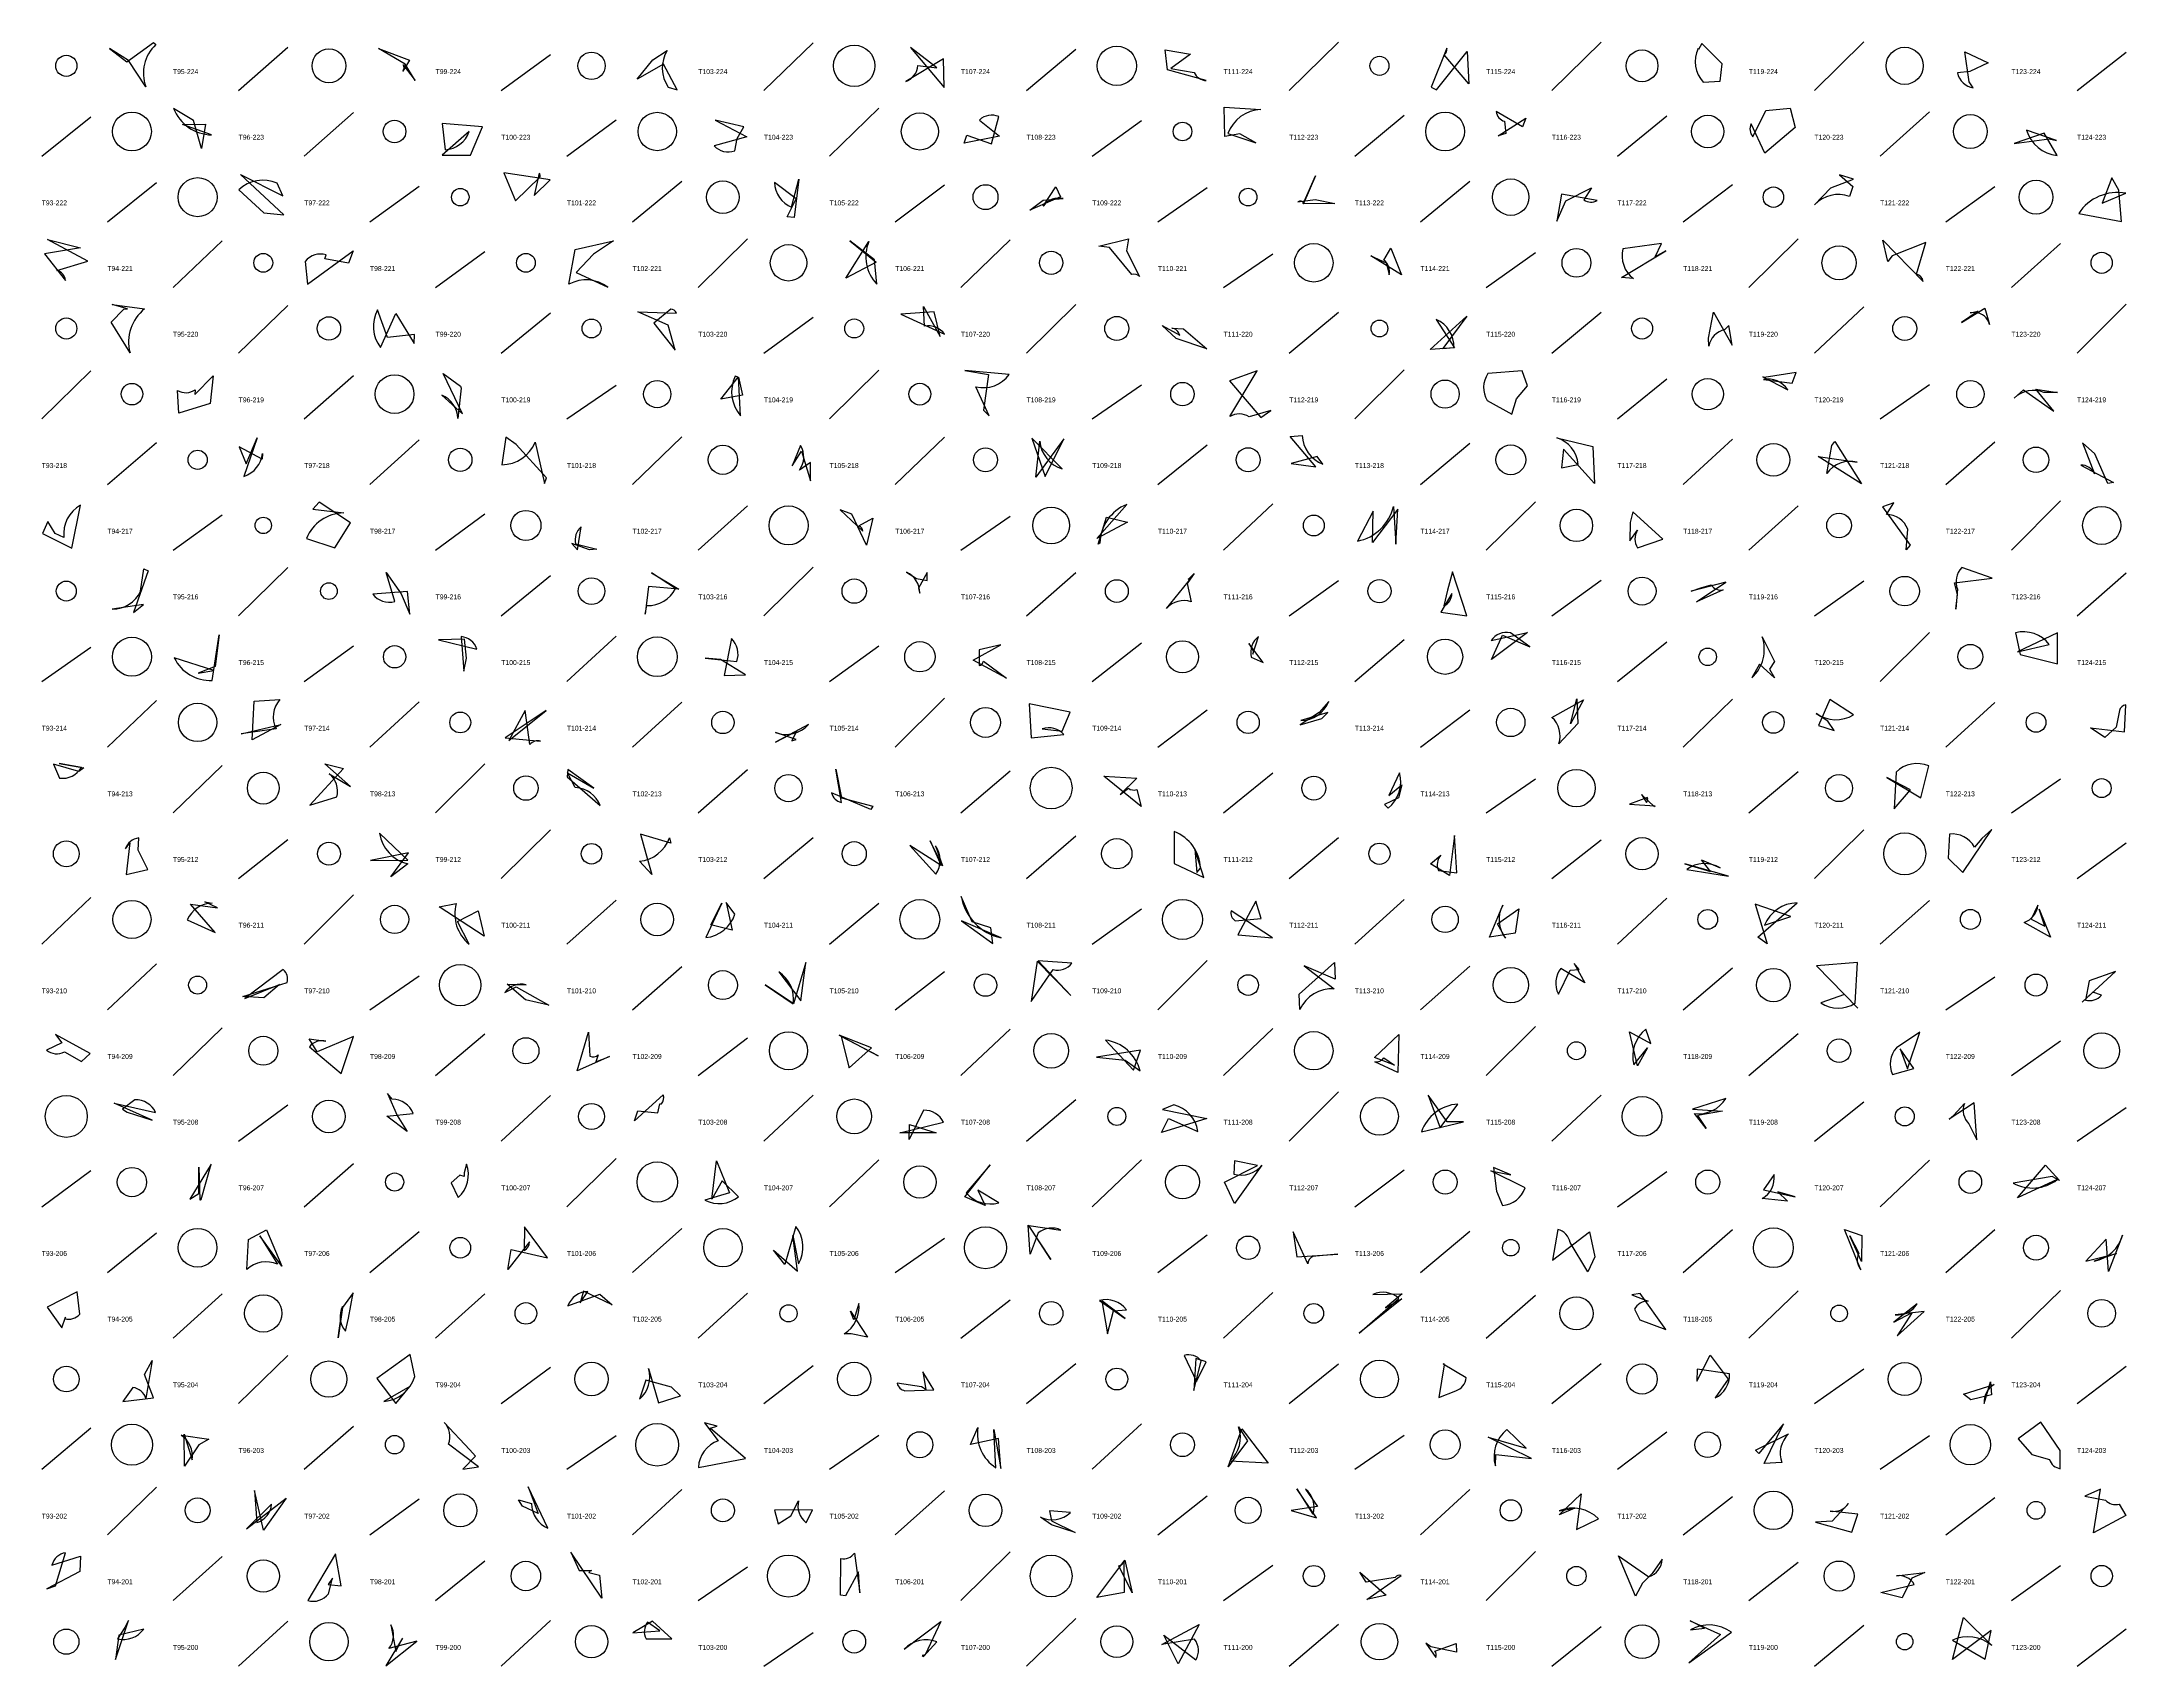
# Model space of a CAD drawing. Header units: millimetres. Extents: x -1 to 9990, y 0 to 15990.
# Drawn here: x 3720 to 4990, y 8000 to 8990 of the extents above; entities that cross this region are included whole.
import ezdxf

# ---------------------------------------------------------------- set-up
doc = ezdxf.new("R2010")
doc.units = ezdxf.units.MM
doc.layers.add('TEXT', color=3, linetype='Continuous')
doc.layers.add('WALL', color=1, linetype='Continuous')

msp = doc.modelspace()

# ---------------------------------------------------------------- linework, layer by layer
for points in [[(3771.9, 8977.4), (3788.1, 8989.3), (3789.5, 8987.9, 0.3), (3783.4, 8962.3), (3772.8, 8978.3), (3761.3, 8985.6)], [(3925.1, 8985.6), (3944.1, 8978.4), (3940, 8971.7, 0.3), (3940.3, 8975.7), (3947.6, 8966), (3941.4, 8976.1)], [(4082.8, 8966.8), (4092.4, 8978.6), (4101.1, 8984.4, 0.3), (4101.7, 8962), (4107.1, 8960.3), (4098.9, 8976)], [(4269.8, 8961.8), (4269.5, 8979.3), (4246.4, 8965.4, 0.3), (4253.8, 8975.3), (4265.3, 8973.7), (4249.3, 8986.2)], [(4419.9, 8982.1), (4407.9, 8973.3), (4422.2, 8971, 0.3), (4429.5, 8966), (4405.9, 8972.6), (4404.5, 8984.8)], [(4588.4, 8983.8), (4589.5, 8964), (4574.5, 8981.6, 0.3), (4576, 8985.8), (4566.5, 8962.1), (4569.7, 8960.4)], [(4731.5, 8988.7), (4729.4, 8984.9), (4729.1, 8985.5, 0.3), (4732.2, 8965), (4742.5, 8965.6), (4743.8, 8976.2)], [(4905.9, 8976.9), (4894.7, 8971.6), (4887.1, 8970.7, 0.3), (4896.8, 8961.5), (4894.2, 8965.3), (4891.6, 8983.6)], [(3817.4, 8924.7), (3812.5, 8941.7), (3800.3, 8949.1, 0.3), (3823.5, 8932.9), (3805.7, 8939.2), (3819.8, 8939.5)], [(4130.3, 8942), (4149.6, 8931.7), (4129.6, 8926.3, 0.3), (4142.2, 8923.2), (4143.7, 8930.7), (4147.7, 8937.9)], [(4283.7, 8932.7), (4298.6, 8927.5), (4303.1, 8944.1, 0.3), (4291.3, 8942), (4303.6, 8932.1), (4281.9, 8927.9)], [(4440.8, 8931.9), (4440.3, 8949.9), (4462.7, 8948.4, 0.3), (4442.6, 8933.7), (4459.6, 8928.1), (4450, 8933.6)], [(4624.1, 8943.2), (4622.1, 8937.9), (4606.2, 8947.1, 0.3), (4611.2, 8941.2), (4612, 8933.8), (4607.3, 8932.3)], [(4788.3, 8937.5), (4769.8, 8921.7), (4761.5, 8939.7, 0.3), (4762.4, 8931.8), (4770.3, 8947.8), (4785.2, 8949.3)], [(3988.6, 8937.9), (3963.9, 8939.9), (3965.8, 8923.9, 0.3), (3980.5, 8934.9), (3963.9, 8920.6), (3981.3, 8920.5)], [(4943.1, 8930.5), (4947.5, 8929.6), (4929.2, 8935.8, 0.3), (4947.9, 8920.4), (4940, 8934), (4921.7, 8927.7)], [(3841.1, 8908.7), (3867, 8895.8), (3863.4, 8903.5, 0.3), (3840.1, 8899.5), (3855.3, 8885.5), (3867.5, 8884.3)], [(4001.5, 8909.9), (4008.7, 8892.7), (4023.4, 8907.1, 0.3), (4023.1, 8909.7), (4020.1, 8896.1), (4029.8, 8905.5)], [(4174.2, 8883.1), (4179.7, 8894), (4166.5, 8904, 0.3), (4176.9, 8888.8), (4181.3, 8906), (4178.5, 8882.7)], [(4488.6, 8890.9), (4496, 8907.9), (4489, 8891.6, 0.3), (4485.3, 8892.2), (4495.8, 8893.5), (4507.8, 8891.1)], [(4815.3, 8908.5), (4823.3, 8901.4), (4821.4, 8895.4, 0.3), (4800.1, 8890.4), (4810, 8900.6), (4823.7, 8905.9)], [(4981.2, 8906.7), (4975.3, 8891.3), (4989.7, 8897.4, 0.3), (4961, 8885.1), (4987, 8880.1), (4985.5, 8899.3)], [(4322, 8887), (4330.2, 8893.1), (4342.4, 8894.1, 0.3), (4330.1, 8889.6), (4337.8, 8901.2), (4340.7, 8895.1)], [(4648.6, 8892.7), (4664.2, 8900.6), (4659.6, 8893.4, 0.3), (4667.7, 8893), (4645.9, 8896.8), (4643.1, 8880.4)], [(3743.6, 8864.1), (3721.7, 8860.5), (3734.5, 8844.3, 0.3), (3729.3, 8850.4), (3748.2, 8856), (3723.5, 8869.1)], [(4056.2, 8860.2), (4045.6, 8849.1), (4065, 8840.1, 0.3), (4041.2, 8841.9), (4045.1, 8863.2), (4068.3, 8868.3)], [(4228.3, 8855.3), (4210, 8845.7), (4223.9, 8867.9, 0.3), (4228.8, 8842), (4227.3, 8856.9), (4212.3, 8868.3)], [(4382.2, 8869.7), (4380.8, 8862.2), (4388.8, 8846.6, 0.3), (4384.2, 8847.9), (4370.5, 8864.4), (4364.1, 8865.2)], [(4703, 8858.6), (4706.8, 8866.7), (4683.3, 8863.5, 0.3), (4689.7, 8845.4), (4682.4, 8846.1), (4709.5, 8862.3)], [(4844.8, 8855.7), (4841.6, 8868.8), (4866.3, 8843.7, 0.3), (4862.2, 8848.1), (4867.8, 8867.3), (4847.3, 8859.2)], [(3906.9, 8854.8), (3892.4, 8857.4), (3893.3, 8859.9, 0.3), (3880.6, 8855.9), (3881.9, 8842), (3909.7, 8862.3)], [(4529.8, 8859.2), (4539.1, 8855), (4541, 8847.6, 0.3), (4537.6, 8856.6), (4542, 8863.9), (4548.4, 8847.6)], [(3772.3, 8826.9), (3763, 8829.7), (3782.7, 8826.9, 0.3), (3773.8, 8800.2), (3762.3, 8818.8), (3770, 8826.8)], [(4101.7, 8817), (4083.1, 8825.2), (4106.8, 8824.3, 0.3), (4103.2, 8826.8), (4093, 8818.2), (4106, 8801.8)], [(4263.8, 8825.1), (4243.4, 8823.7), (4270, 8811.5, 0.3), (4257.9, 8816.4), (4257.3, 8828.4), (4267.4, 8810.1)], [(4889.5, 8818.6), (4903.8, 8827.3), (4906.7, 8817.5, 0.3), (4898.2, 8824.8), (4894.8, 8824.5), (4899.7, 8825.5)], [(3947.2, 8811.3), (3930.7, 8809.5), (3924.6, 8826.3, 0.3), (3926.4, 8803.4), (3935.7, 8824.1), (3947, 8805.8)], [(4411.2, 8808.8), (4402.7, 8816.9), (4413.3, 8810.9, 0.3), (4408.5, 8815.2), (4415.7, 8814.8), (4429.9, 8802.6)], [(4588.2, 8822.4), (4573.6, 8802.9), (4580.4, 8803.4, 0.3), (4569.6, 8820.5), (4580.7, 8803.3), (4565.8, 8802.2)], [(4749.8, 8804.8), (4747.8, 8816.8), (4745.4, 8814.4, 0.3), (4735.6, 8804.2), (4735.5, 8809.1), (4738.5, 8824.9)], [(4293.8, 8765.2), (4297.2, 8761.7), (4289.2, 8779.4, 0.3), (4309.4, 8786.9), (4282.5, 8789.3), (4296.8, 8786.9)], [(4462.8, 8760.7), (4468.9, 8765.1), (4455.6, 8761.1, 0.3), (4443.8, 8761.3), (4460.4, 8789.1), (4443.6, 8783.2)], [(4625.2, 8780.1), (4621.9, 8789.1), (4601.1, 8787.5, 0.3), (4600.7, 8771.2), (4615.7, 8762.7), (4618.4, 8772.2)], [(3822.6, 8769.2), (3803.6, 8763.4), (3802.8, 8777.2, 0.3), (3813.4, 8777.7), (3813.2, 8774.8), (3824.5, 8786.2)], [(3975.2, 8779.8), (3975.5, 8778.7), (3973.5, 8760.2, 0.3), (3963.7, 8774.4), (3976.4, 8762.9), (3964.5, 8787.6)], [(4133.8, 8771.9), (4144.4, 8785.4), (4142.5, 8785.9, 0.3), (4145.8, 8761.8), (4144.6, 8785.4), (4146.9, 8774.4)], [(4769.3, 8785.2), (4768.5, 8785.6), (4783.7, 8777.7, 0.3), (4769, 8783.9), (4786.5, 8781.7), (4788.8, 8788.1)], [(4934.8, 8778.1), (4948.1, 8776), (4939.8, 8776, 0.3), (4921.7, 8772.5), (4927.4, 8777.7), (4945.9, 8764.7)], [(3844.5, 8732.5), (3851.3, 8748.3), (3843.2, 8724.9, 0.3), (3854.5, 8738.9), (3854.4, 8735.4), (3840.4, 8742.9)], [(4009, 8744.4), (4002.8, 8748.8), (4000.4, 8732, 0.3), (4020.6, 8745.7), (4026.3, 8720.6), (4027.6, 8724.1)], [(4188.3, 8722.1), (4188.4, 8733.4), (4181.7, 8728.7, 0.3), (4182.3, 8743.7), (4177.3, 8731.3), (4182.8, 8740.3)], [(4342.7, 8747.8), (4325.6, 8724.5), (4328, 8746.4, 0.3), (4341.7, 8729.4), (4323.3, 8748.1), (4331.3, 8724.8)], [(4496.2, 8730.7), (4480.7, 8749.1), (4487.9, 8749.9, 0.3), (4500.6, 8732.4), (4497, 8737), (4481.2, 8732.7)], [(4647.1, 8741.5), (4645.9, 8730.1), (4656.1, 8732.1, 0.3), (4643, 8748.4), (4665, 8743.1), (4666.1, 8720.6)], [(4828.7, 8720.3), (4802.2, 8737), (4826.1, 8733.6, 0.3), (4807.5, 8726.7), (4810.6, 8743.7), (4812.4, 8746.1)], [(4970.9, 8738.6), (4963.3, 8745.4), (4970.7, 8726.4, 0.3), (4962.3, 8731.8), (4982.1, 8721.1), (4978.7, 8720.5)], [(3720.4, 8690.1), (3738.4, 8681.1), (3743.6, 8707.4, 0.3), (3733.5, 8687.6), (3728.3, 8690), (3723.7, 8697.4)], [(3889, 8709.1), (3885.1, 8705), (3904, 8702.6, 0.3), (3881.3, 8687.1), (3898.6, 8681.4), (3908.2, 8696.5)], [(4213.6, 8701.9), (4206.5, 8704.6), (4220.3, 8691.6, 0.3), (4217.8, 8694.7), (4226.3, 8699.5), (4222.5, 8683)], [(4381.5, 8697), (4362.9, 8687.1), (4381, 8707.8, 0.3), (4364.7, 8684.2), (4363.6, 8683.6), (4368.7, 8700.1)], [(4530.7, 8684.6), (4531.2, 8703.8), (4521.6, 8685.5, 0.3), (4543.5, 8706.6), (4544.9, 8683.7), (4546.2, 8704.9)], [(4687.7, 8696.8), (4687.6, 8685.7), (4692.3, 8692.1, 0.3), (4692.3, 8681.3), (4707.7, 8686.7), (4689.3, 8703.2)], [(4858.3, 8682.9), (4855.9, 8680.2), (4856.9, 8692.7, 0.3), (4843.9, 8701.7), (4848.3, 8708.7), (4841.4, 8706.3)], [(4042.9, 8684.1), (4046.4, 8680.1), (4048.7, 8694.1, 0.3), (4045.3, 8683.9), (4058.3, 8680.5), (4053.8, 8680.2)], [(3775.9, 8642), (3782.1, 8646.9), (3763, 8644.1, 0.3), (3780.2, 8655), (3782.2, 8668.6), (3784.9, 8667.3)], [(3944.2, 8640.9), (3942.8, 8654.7), (3921.7, 8653.2, 0.3), (3935.1, 8648.6), (3929.9, 8666.3), (3939, 8653.3)], [(4089.6, 8657.8), (4087.6, 8640.9), (4088.7, 8646.2, 0.3), (4106.1, 8656.6), (4091.6, 8666.2), (4108.2, 8656.2)], [(4259.4, 8666.4), (4254.1, 8656.8), (4254.9, 8653.8, 0.3), (4246.9, 8666.5), (4252.9, 8662.7), (4259.5, 8661.5)], [(4422.2, 8665.8), (4417.9, 8659.7), (4420.3, 8648.5, 0.3), (4405.3, 8644.5), (4421.1, 8664), (4418.5, 8662)], [(4579.4, 8666.7), (4576.5, 8655.5), (4574.3, 8646, 0.3), (4579.1, 8653.5), (4572.3, 8642.2), (4588.3, 8640)], [(4885.3, 8660.1), (4908.3, 8662.9), (4889.7, 8669.3, 0.3), (4887.2, 8656.2), (4886.2, 8644.1), (4887.2, 8653)], [(4724.9, 8654.9), (4731.4, 8657.2), (4737.1, 8658.8, 0.3), (4744.4, 8655.7), (4728.2, 8648.5), (4746, 8660.4)], [(3815.3, 8605.1), (3824.9, 8606.7), (3800.8, 8614.3, 0.3), (3823.9, 8600.6), (3828.1, 8628.4), (3825.6, 8609)], [(3977.5, 8625.7), (3961.7, 8625.3), (3985.1, 8619.7, 0.3), (3975.5, 8627.3), (3977.1, 8606.3), (3978.9, 8614.2)], [(4133.6, 8613.3), (4124.2, 8614.1), (4143.4, 8612.1, 0.3), (4140.2, 8626.2), (4135.7, 8603.5), (4148.7, 8604)], [(4458, 8618.6), (4457.8, 8616.6), (4461.4, 8627.4, 0.3), (4456.9, 8614.7), (4464.1, 8611.5), (4455.5, 8623)], [(4610, 8628.2), (4626.6, 8621.1), (4614.8, 8629.6, 0.3), (4603, 8624.9), (4625.2, 8629.7), (4603.2, 8613.3)], [(4775.6, 8602.2), (4766.6, 8610.5), (4761.8, 8602.2, 0.3), (4768.2, 8627.1), (4775.7, 8612.1), (4772.6, 8607.4)], [(4948, 8629.6), (4923.7, 8618.1), (4943.1, 8622.5, 0.3), (4922.4, 8629.6), (4925.4, 8616.3), (4948.1, 8610.7)], [(4304.4, 8622.2), (4291.1, 8619.2), (4291.1, 8609.6, 0.3), (4293.8, 8612.4), (4307.7, 8602), (4287.5, 8613)], [(3848.2, 8564.4), (3849.5, 8588), (3865, 8589, 0.3), (3862.8, 8571.1), (3841.5, 8568), (3865.7, 8573.7)], [(4321.5, 8586.4), (4322.8, 8565.7), (4342.8, 8567.6, 0.3), (4329.5, 8571.1), (4341.8, 8569.6), (4346.5, 8581.2)], [(4499.8, 8577.3), (4503.5, 8581), (4487.2, 8576.1, 0.3), (4504.1, 8587.7), (4498.3, 8581.1), (4486.7, 8573.5)], [(4655.3, 8589.4), (4655.8, 8574.3), (4644.3, 8562, 0.3), (4640, 8578.1), (4659.4, 8588.8), (4651.3, 8574.2)], [(4812, 8570.1), (4808.1, 8575.8), (4801.1, 8580.5, 0.3), (4823.9, 8579.7), (4809.4, 8588.9), (4802.4, 8573.2)], [(4968.2, 8571.7), (4989, 8569.2), (4989.7, 8585.7, 0.3), (4985.8, 8582.3), (4983.8, 8572.2), (4977, 8565.8)], [(4027.4, 8582.3), (4002.4, 8565.7), (4023.9, 8563.6, 0.3), (4017.4, 8561.6), (4014.6, 8582.2), (4004.5, 8564)], [(4177, 8563.8), (4179.7, 8564.6), (4167, 8568.8, 0.3), (4187.2, 8573.7), (4167, 8562.9), (4179.9, 8569.6)], [(3742.6, 8545.2), (3727.1, 8549.6), (3730.9, 8541.1, 0.3), (3744.2, 8547.5), (3730.6, 8550), (3745.6, 8547.4)], [(3903.9, 8547), (3883.4, 8524.5), (3899.8, 8529.6, 0.3), (3895.2, 8543.7), (3908.1, 8535.9), (3892.5, 8549.8)], [(4844.1, 8541.5), (4864.9, 8529), (4869.6, 8548.5, 0.3), (4849.7, 8544.7), (4848.5, 8522.3), (4858.6, 8533.9)], [(4040.5, 8546.4), (4040.1, 8541.9), (4060.2, 8524.3, 0.3), (4045.1, 8535.3), (4040.4, 8544.3), (4056.4, 8534.9)], [(4226.4, 8523.9), (4225.2, 8522), (4201.2, 8532.1, 0.3), (4207.2, 8526.3), (4203.8, 8546.5), (4207.3, 8529)], [(4387.1, 8541.1), (4377, 8531.1), (4382.1, 8535, 0.3), (4387.1, 8534.2), (4389.8, 8523.7), (4367.1, 8542.2)], [(4546.6, 8529.1), (4538, 8525), (4540.3, 8522.8, 0.3), (4547.2, 8544.2), (4540.7, 8530.5), (4548.6, 8536.9)], [(4702.6, 8523.6), (4694.6, 8531.2), (4697.6, 8526.2, 0.3), (4698.2, 8529.3), (4687.3, 8525.3), (4702.8, 8524.2)], [(4908, 8509.8), (4902, 8504.3), (4897.5, 8499.1, 0.3), (4882.2, 8507), (4881.5, 8492.3), (4890.4, 8483.6)], [(3784.7, 8485.4), (3778.8, 8497.1), (3779.1, 8504.6, 0.3), (3771, 8498), (3773.7, 8501.6), (3771.4, 8482.3)], [(3920.3, 8490.9), (3943.1, 8491.1), (3925.8, 8507.5, 0.3), (3943, 8488.8), (3932.8, 8481), (3943.4, 8495.5)], [(4088, 8495.2), (4091.7, 8482.3), (4084.2, 8490.4, 0.3), (4102.4, 8504.8), (4103.2, 8501.4), (4084.9, 8506.9)], [(4267.9, 8487.9), (4248.9, 8500.1), (4264.8, 8482.5, 0.3), (4264.6, 8499.9), (4268.7, 8487.7), (4261.2, 8502.8)], [(4422.6, 8497.8), (4423.7, 8483.6), (4425.9, 8486.3, 0.3), (4410, 8508.5), (4409.9, 8489.1), (4428.1, 8480.5)], [(4577.7, 8481.7), (4566.1, 8488.8), (4572.4, 8494.1, 0.3), (4570.9, 8484.9), (4582.1, 8483.4), (4580.8, 8506.1)], [(4736.6, 8484.1), (4731.1, 8491.3), (4742.6, 8486.5, 0.3), (4722.2, 8485.4), (4747.7, 8481.3), (4721, 8488.8)], [(3827.2, 8462), (3819.4, 8465.8), (3823.9, 8464.9, 0.3), (3808.7, 8454.7), (3825.7, 8447.1), (3810.6, 8464.2)], [(3989.6, 8444.7), (3962.1, 8462.7), (3972.6, 8464.6, 0.3), (3980.4, 8440), (3973.3, 8453.8), (3986, 8460.2)], [(4127.6, 8451.6), (4134.3, 8465), (4124.6, 8443.9, 0.3), (4142.3, 8458.3), (4137.1, 8465.4), (4140.6, 8448.4)], [(4298.3, 8449.9), (4286.9, 8453.6), (4280.2, 8468.9, 0.3), (4304.5, 8443.7), (4280.3, 8454.1), (4299.4, 8440.4)], [(4448.7, 8445.7), (4469.8, 8443.8), (4444.6, 8460.3, 0.3), (4447.1, 8454.1), (4462.9, 8455.6), (4459.7, 8466.1)], [(4617.6, 8446.6), (4602.1, 8444.2), (4610.1, 8463.6, 0.3), (4611.7, 8443.5), (4606.9, 8452.4), (4619.9, 8461.4)], [(4771.3, 8440.2), (4765.6, 8444.2), (4789.4, 8465.1, 0.3), (4769.6, 8451.4), (4785.7, 8456.8), (4763.8, 8464.2)], [(4937, 8461.3), (4943.9, 8444.1), (4927.7, 8453.2, 0.3), (4936.2, 8463.7), (4932, 8455.2), (4940.3, 8450.9)], [(3855.3, 8407.2), (3842.5, 8408), (3869.5, 8416.5, 0.3), (3867.2, 8424.4), (3843.7, 8406.9), (3864.8, 8415.4)], [(4178, 8403.6), (4160.8, 8415.2), (4177.8, 8403.5, 0.3), (4169.1, 8423), (4182.5, 8405.4), (4185.5, 8428.8)], [(4326.5, 8429.6), (4322.8, 8404.9), (4336.2, 8424.4, 0.3), (4347.6, 8428.4), (4327.1, 8429.8), (4346.9, 8408.7)], [(4508.1, 8418.5), (4489.1, 8426.7), (4507.5, 8412.8, 0.3), (4486.5, 8400.1), (4486.1, 8409.5), (4507.6, 8428.7)], [(4653.6, 8428.2), (4660.1, 8416.3), (4645.6, 8425.2, 0.3), (4644, 8409.5), (4651.2, 8424), (4656.7, 8424.5)], [(4826.5, 8400.9), (4818.3, 8409.2), (4803.9, 8404.2, 0.3), (4824.9, 8404), (4826.3, 8428.8), (4801.3, 8426.8)], [(4983.5, 8423.3), (4967.3, 8417.5), (4965.1, 8405.9, 0.3), (4974.8, 8408.9), (4969.7, 8410.6), (4963.1, 8404.5)], [(4014.8, 8406.1), (4003.6, 8415.5), (4015.1, 8415.2, 0.3), (4002.1, 8410.5), (4009.1, 8414), (4028.9, 8402.8)], [(3728.4, 8384.9), (3732.2, 8379.9), (3722.9, 8375.3, 0.3), (3733.9, 8374.4), (3744.2, 8368.4), (3749.5, 8373.3)], [(3887.8, 8374.4), (3883, 8382.2), (3893.2, 8380.8, 0.3), (3883.1, 8377.4), (3902.4, 8361.1), (3909.9, 8383.6)], [(4046.3, 8362.8), (4053.2, 8386.3), (4053.9, 8371.6, 0.3), (4059.1, 8372.6), (4057.5, 8368.2), (4066, 8371.4)], [(4229.6, 8371.8), (4207, 8383.6), (4211.7, 8365.2, 0.3), (4212, 8364.5), (4225.5, 8376.7), (4205.9, 8384.4)], [(4546.9, 8384.9), (4546.2, 8361.8), (4532.1, 8368.2, 0.3), (4537.7, 8370.6), (4544.1, 8366.3), (4532, 8370.8)], [(4687.3, 8386.5), (4700.4, 8379.5), (4697.3, 8388.1, 0.3), (4690, 8366.4), (4698.2, 8376.7), (4692.2, 8365.9)], [(4856.6, 8363.9), (4864.2, 8386.3), (4849.9, 8376.8, 0.3), (4847.6, 8360.6), (4860.6, 8364.2), (4852.3, 8376.1)], [(4362.6, 8371.1), (4380, 8369.3), (4389.2, 8362.8, 0.3), (4368.1, 8381.5), (4385.2, 8363.1), (4389.4, 8375.4)], [(3787.3, 8332.8), (3764.1, 8343.1), (3789.4, 8337.4, 0.3), (3776.8, 8345.1), (3769.2, 8339.5), (3772.1, 8337.5)], [(3942.6, 8325.7), (3930.2, 8335.1), (3946.4, 8336.8, 0.3), (3933.6, 8345.5), (3930.6, 8349), (3936.6, 8335.6)], [(4095.4, 8337.2), (4096.6, 8342.7), (4097.6, 8342.7, 0.3), (4098.6, 8348.1), (4081.1, 8332.2), (4083.2, 8338.4)], [(4564.6, 8348), (4571.9, 8328), (4582.7, 8342.5, 0.3), (4560.6, 8325.6), (4586.3, 8331.7), (4576.2, 8331.6)], [(4728.7, 8335.6), (4734.1, 8327.6), (4727, 8336.8, 0.3), (4746, 8345.9), (4725.8, 8339.4), (4744, 8338.2)], [(4265, 8325), (4242.7, 8324.9), (4269.4, 8331.4, 0.3), (4257.3, 8338.7), (4248.5, 8321), (4248.7, 8330)], [(4402.2, 8325.2), (4406.4, 8333.8), (4424.4, 8325.9, 0.3), (4409.7, 8342), (4402.9, 8339.3), (4429.9, 8333.7)], [(4882, 8333.4), (4885, 8335.7), (4891.4, 8342.8, 0.3), (4894.1, 8330.5), (4899, 8320.7), (4897.3, 8343.2)], [(3974.8, 8299.1), (3969.5, 8294.5), (3973.8, 8285.6, 0.3), (3978.9, 8306), (3977.3, 8300.7), (3977.4, 8298.4)], [(4131.2, 8308), (4139.1, 8288.4), (4124, 8284, 0.3), (4144.6, 8286.1), (4134.6, 8295.7), (4128.2, 8284.5)], [(4460.7, 8305), (4446.6, 8308), (4446.2, 8299.8, 0.3), (4463.3, 8305.3), (4446.7, 8281.9), (4440.6, 8295)], [(3815.8, 8288), (3815.7, 8304.1), (3816.4, 8284.1, 0.3), (3817.2, 8284.4), (3823.2, 8305.8), (3810.3, 8284.6)], [(4282.3, 8286), (4297.9, 8305.5), (4283.3, 8288.5, 0.3), (4303.1, 8282.4), (4290.4, 8290.1), (4294.8, 8280.7)], [(4604.5, 8303.9), (4606.3, 8289.4), (4609.9, 8280.7, 0.3), (4623.7, 8291.4), (4602.8, 8301.9), (4615.1, 8299.4)], [(4777.6, 8289), (4783.6, 8283.3), (4768.2, 8284.9, 0.3), (4775.4, 8299.6), (4769, 8290.3), (4788.3, 8285.9)], [(4949.2, 8295.9), (4944.9, 8298.3), (4921.1, 8294.4, 0.3), (4947.9, 8296.5), (4923.8, 8285.4), (4940.8, 8305.2)], [(4028.1, 8248.9), (4014.1, 8267.7), (4013.9, 8253.4, 0.3), (4017.2, 8258.5), (4004, 8241.8), (4006, 8253.9)], [(4180.4, 8240.7), (4177.6, 8262.4), (4181.1, 8245.2, 0.3), (4179.5, 8267.9), (4172.7, 8244.7), (4165.8, 8253.6)], [(4334.8, 8247.8), (4321.4, 8268.6), (4340.9, 8265.7, 0.3), (4327.1, 8264), (4322.2, 8251), (4320.9, 8268.8)], [(3866.4, 8243.7), (3852.8, 8262.3), (3863.6, 8245, 0.3), (3845, 8241.7), (3845.9, 8260.1), (3856.9, 8265.8)], [(4509.7, 8251.1), (4496.3, 8249.8), (4494.8, 8249.9, 0.3), (4491.3, 8245.1), (4482.5, 8264.6), (4484.6, 8249.5)], [(4666.2, 8249.5), (4661.9, 8240.3), (4651.1, 8258.1, 0.3), (4643.7, 8266.2), (4640.4, 8247.4), (4663, 8264.6)], [(4828.6, 8246.6), (4821.5, 8262.3), (4827, 8251.6, 0.3), (4828.2, 8241.6), (4818.3, 8266.1), (4828.9, 8262.5)], [(4965.3, 8246.8), (4984, 8251.4), (4970.4, 8246.9, 0.3), (4987.7, 8262.7), (4979.1, 8240.6), (4977.7, 8260.2)], [(3732.3, 8206.2), (3734.5, 8212.7), (3734.1, 8211.8, 0.3), (3743.2, 8214.5), (3741.6, 8228.1), (3723.3, 8218.7)], [(3903.3, 8218.6), (3900.6, 8200.2), (3903.3, 8219.2, 0.3), (3905, 8204.2), (3906.9, 8212), (3909.7, 8227.5)], [(4050.1, 8228.6), (4048.1, 8221.5), (4052.8, 8228.4, 0.3), (4040.5, 8219.6), (4060, 8226.7), (4067.6, 8220.3)], [(4223.2, 8200.5), (4213.1, 8202.6), (4208.8, 8202.6, 0.3), (4217.8, 8221.1), (4214.8, 8211), (4212.7, 8216.4)], [(4369.3, 8202.5), (4373, 8216.6), (4380.9, 8217.2, 0.3), (4364.4, 8222.9), (4380, 8211.8), (4365.9, 8222.6)], [(4548.6, 8223.9), (4522.7, 8203), (4546.8, 8224.1, 0.3), (4531, 8226.5), (4548.9, 8227), (4538.7, 8218.3)], [(4693.8, 8227.1), (4688.8, 8226.4), (4698.8, 8222.4, 0.3), (4690.3, 8217.5), (4693.7, 8211), (4709.4, 8205.1)], [(4850.4, 8201.4), (4866.8, 8216.2), (4849.2, 8214.1, 0.3), (4862.5, 8220.9), (4848.3, 8209.7), (4859.6, 8215.5)], [(3782.7, 8177.7), (3787.4, 8186.2), (3783.5, 8163.2, 0.3), (3775.6, 8169.8), (3769.5, 8161.4), (3788.1, 8163.5)], [(3935.8, 8160.1), (3944.2, 8170.4), (3928.4, 8161.3, 0.3), (3947.4, 8176.5), (3944.5, 8189.9), (3924.2, 8175.4)], [(4103.7, 8170), (4088, 8174.4), (4084.1, 8162.7, 0.3), (4089.7, 8181.5), (4095.7, 8160.6), (4109.2, 8164.7)], [(4258.7, 8168.6), (4256.1, 8170.2), (4241.2, 8172.4, 0.3), (4245.9, 8167.9), (4263.6, 8168.4), (4256.9, 8179.3)], [(4423.2, 8187.5), (4422, 8168.1), (4426.4, 8186.1, 0.3), (4416.1, 8189.4), (4423.5, 8173.6), (4429.4, 8185.4)], [(4574.4, 8183.6), (4571.2, 8163.7), (4581.5, 8167.8, 0.3), (4587.8, 8175.8), (4573.8, 8184), (4574.2, 8184.4)], [(4736.4, 8189.6), (4747.5, 8174.9), (4739.5, 8163.5, 0.3), (4748.3, 8178.1), (4728.6, 8181.1), (4728.3, 8173.8)], [(4895.2, 8162.4), (4890.9, 8165.7), (4909.5, 8171.6, 0.3), (4903.5, 8160), (4907.2, 8173.3), (4907.8, 8165.4)], [(3807.1, 8121.9), (3806.7, 8141.5), (3811.7, 8125.8, 0.3), (3804.9, 8140.8), (3821.9, 8138.4), (3815.7, 8134.9)], [(3976.5, 8120), (3986.2, 8121.6), (3967.8, 8135.4, 0.3), (3965.2, 8148.6), (3980.9, 8131.9), (3984.2, 8128)], [(4131.5, 8146.2), (4123.8, 8148.4), (4132.1, 8137.4, 0.3), (4120.1, 8121.2), (4148.8, 8126.6), (4127.2, 8145)], [(4303, 8138.8), (4285.9, 8135.2), (4290.4, 8145.5, 0.3), (4301.3, 8121), (4300, 8144.2), (4304.4, 8120.5)], [(4451.1, 8144.7), (4467.3, 8123.7), (4443.9, 8125, 0.3), (4449.2, 8145.8), (4454.6, 8137.3), (4442.8, 8121.5)], [(4601.2, 8139.6), (4624.4, 8132.8), (4612.6, 8144.2, 0.3), (4605.6, 8122.1), (4606, 8129), (4627.6, 8126.5)], [(4766.1, 8129.6), (4764, 8131.6), (4784.3, 8141.6, 0.3), (4780.1, 8124.1), (4769.3, 8123.5), (4781.1, 8147.8)], [(4924.2, 8138.6), (4932.4, 8129), (4943.2, 8126, 0.3), (4949.8, 8120.4), (4949.8, 8131.5), (4937.9, 8148.8)], [(3855.2, 8082.9), (3849.7, 8107), (3851.1, 8087.6, 0.3), (3860.1, 8098.7), (3844.7, 8083.8), (3869, 8102.4)], [(4013, 8097.5), (4010.5, 8101.5), (4018.4, 8099.1, 0.3), (4028.4, 8084.1), (4016.3, 8109.4), (4022.4, 8093)], [(4496.6, 8090.4), (4484.6, 8108.1), (4494.5, 8092.7, 0.3), (4490, 8108), (4497.3, 8097.4), (4481.3, 8095)], [(4657.9, 8105.1), (4655, 8083.3), (4668.5, 8089.9, 0.3), (4644.5, 8094.8), (4654, 8096.3), (4644.5, 8092.3)], [(4974.2, 8107.9), (4964.8, 8103.6), (4977.4, 8101.3, 0.3), (4985.7, 8098.8), (4989.7, 8091.9), (4970.1, 8081.4)], [(4168.7, 8086.7), (4176.4, 8091.6), (4181.1, 8100.9, 0.3), (4185.7, 8087.5), (4189.6, 8095.4), (4166.5, 8095.1)], [(4349.6, 8081.5), (4335.3, 8086.1), (4328.5, 8090.9, 0.3), (4346.8, 8093.6), (4333.9, 8094.8), (4335.2, 8088.6)], [(4822.8, 8081.7), (4826.4, 8092.6), (4809.6, 8094.6, 0.3), (4820.8, 8099.2), (4810.8, 8088.4), (4800.6, 8087.9)], [(3723.2, 8047.1), (3728.4, 8049), (3734.6, 8069.2, 0.3), (3726.2, 8061.6), (3743.6, 8067), (3743.2, 8057.8)], [(3902.5, 8049), (3898.9, 8068.6), (3882.1, 8040, 0.3), (3894.7, 8044.2), (3897.2, 8053.7), (3894.6, 8049.8)], [(4042.4, 8069.5), (4047.5, 8058.3), (4054.9, 8058.3, 0.3), (4053.4, 8057.2), (4059.8, 8055.6), (4061.2, 8041.5)], [(4209.7, 8043), (4206.7, 8043.4), (4206.8, 8065.6, 0.3), (4215.2, 8069), (4218.5, 8044.7), (4217.7, 8057.6)], [(4379.9, 8064.7), (4384.4, 8044.8), (4376.3, 8061.2, 0.3), (4379.2, 8064.1), (4379.5, 8044.9), (4362.9, 8041.9)], [(4691, 8042.8), (4680.6, 8067.3), (4699.2, 8054.5, 0.3), (4707.3, 8065.2), (4701.2, 8056.5), (4695.2, 8050.6)], [(4539.1, 8043.3), (4527.4, 8040.6), (4548.3, 8055.4, 0.3), (4544.6, 8054.2), (4527, 8051.2), (4523, 8057.4)], [(4853.5, 8041.8), (4840.5, 8044.9), (4860.8, 8049.9, 0.3), (4849.9, 8055.2), (4867.3, 8057.1), (4859.4, 8053.7)], [(3772.9, 8028), (3770.7, 8023.6), (3766.1, 8016.7, 0.3), (3782.2, 8022.7), (3766.9, 8019), (3764.9, 8004.2)], [(4080.2, 8020.4), (4096.6, 8021.7), (4089.1, 8026.8, 0.3), (4088.2, 8016.8), (4103.8, 8016.7), (4092.2, 8027.4)], [(4256.5, 8006.5), (4257.2, 8006), (4265.3, 8015, 0.3), (4245.5, 8010.4), (4267.7, 8027.2), (4258.3, 8006.9)], [(4742.7, 8019.4), (4723.4, 8002.2), (4749.4, 8020.7, 0.3), (4724.5, 8022.2), (4733, 8023.3), (4724.2, 8027.6)], [(4884.1, 8004.1), (4890.9, 8029.8), (4908, 8012.6, 0.3), (4884.1, 8015.9), (4904, 8004.3), (4907.6, 8021.9)], [(3929.6, 8000.2), (3948.5, 8015.4), (3931.5, 8010.8, 0.3), (3932.8, 8025.3), (3935.8, 8009), (3939.9, 8017.2)], [(4412.3, 8001.6), (4403.7, 8018.9), (4423.2, 8003.9, 0.3), (4422.4, 8016.5), (4402.4, 8013.2), (4425.1, 8025.5)], [(4566.4, 8011.8), (4563.2, 8014.1), (4569.3, 8005.4, 0.3), (4568.8, 8009.3), (4581.8, 8013.9), (4582, 8008.6)]]:
    msp.add_lwpolyline(points, format="xyb", close=True)
for centre, radius in [((3735, 8975), 6.48), ((3895, 8975), 10.3), ((4055, 8975), 8.31), ((4215, 8975), 12.6), ((4375, 8975), 12), ((4535, 8975), 5.81), ((4695, 8975), 9.66), ((4855, 8975), 11.3), ((3775, 8935), 11.8), ((3935, 8935), 6.88), ((4095, 8935), 11.7), ((4255, 8935), 11.3), ((4575, 8935), 11.8), ((4735, 8935), 9.86), ((4895, 8935), 10.3), ((4415, 8935), 5.65), ((3815, 8895), 11.9), ((4135, 8895), 9.94), ((4615, 8895), 11.1), ((4935, 8895), 10.3), ((3975, 8895), 5.33), ((4295, 8895), 7.6), ((4455, 8895), 5.39), ((4775, 8895), 6.22), ((4175, 8855), 11.1), ((4495, 8855), 11.7), ((4815, 8855), 10.4), ((3855, 8855), 5.73), ((4015, 8855), 5.72), ((4335, 8855), 7.06), ((4655, 8855), 8.78), ((4975, 8855), 6.47), ((3735, 8815), 6.43), ((3895, 8815), 7.14), ((4055, 8815), 5.76), ((4215, 8815), 5.8), ((4375, 8815), 7.36), ((4535, 8815), 5.1), ((4695, 8815), 6.43), ((4855, 8815), 7.29), ((3775, 8775), 6.56), ((3935, 8775), 11.8), ((4095, 8775), 8.28), ((4255, 8775), 6.64), ((4415, 8775), 7.16), ((4575, 8775), 8.59), ((4735, 8775), 9.51), ((4895, 8775), 8.33), ((3815, 8735), 5.85), ((3975, 8735), 7.12), ((4135, 8735), 8.9), ((4295, 8735), 7.28), ((4455, 8735), 7.34), ((4615, 8735), 9.08), ((4775, 8735), 10), ((4935, 8735), 7.75), ((3855, 8695), 5), ((4015, 8695), 9.19), ((4175, 8695), 11.9), ((4335, 8695), 11.2), ((4495, 8695), 6.36), ((4655, 8695), 9.86), ((4815, 8695), 7.51), ((4975, 8695), 11.6), ((4055, 8655), 8.13), ((4215, 8655), 7.42), ((4375, 8655), 6.95), ((4535, 8655), 7.04), ((4695, 8655), 8.5), ((4855, 8655), 8.99), ((3735, 8655), 6.09), ((3895, 8655), 5.07), ((3775, 8615), 11.9), ((4095, 8615), 12.1), ((4255, 8615), 9.24), ((4415, 8615), 9.79), ((4575, 8615), 10.7), ((3935, 8615), 6.79), ((4735, 8615), 5.34), ((4895, 8615), 7.56), ((3815, 8575), 11.7), ((3975, 8575), 6.35), ((4135, 8575), 6.79), ((4295, 8575), 9.11), ((4455, 8575), 6.77), ((4615, 8575), 8.66), ((4775, 8575), 6.58), ((4935, 8575), 6.01), ((4335, 8535), 12.7), ((3855, 8535), 9.69), ((4015, 8535), 7.45), ((4175, 8535), 8.31), ((4495, 8535), 7.3), ((4655, 8535), 11.4), ((4815, 8535), 8.25), ((4975, 8535), 5.78), ((3735, 8495), 7.88), ((3895, 8495), 6.97), ((4055, 8495), 6.25), ((4215, 8495), 7.37), ((4375, 8495), 9.24), ((4535, 8495), 6.47), ((4695, 8495), 9.84), ((4855, 8495), 12.8), ((3775, 8455), 11.6), ((3935, 8455), 8.59), ((4095, 8455), 9.91), ((4255, 8455), 12.1), ((4415, 8455), 12.2), ((4575, 8455), 8.02), ((4735, 8455), 6.02), ((4895, 8455), 6.11), ((3815, 8415), 5.46), ((3975, 8415), 12.6), ((4135, 8415), 8.84), ((4295, 8415), 6.84), ((4455, 8415), 6.29), ((4615, 8415), 10.8), ((4775, 8415), 10.2), ((4935, 8415), 6.7), ((3855, 8375), 8.86), ((4015, 8375), 7.95), ((4175, 8375), 11.6), ((4335, 8375), 10.6), ((4495, 8375), 11.7), ((4815, 8375), 7.18), ((4975, 8375), 10.9), ((4655, 8375), 5.46), ((3735, 8335), 12.8), ((3895, 8335), 9.95), ((4215, 8335), 10.6), ((4535, 8335), 11.5), ((4695, 8335), 12.1), ((4055, 8335), 7.9), ((4375, 8335), 5.49), ((4855, 8335), 5.79), ((4095, 8295), 12.3), ((3775, 8295), 8.93), ((3935, 8295), 5.53), ((4255, 8295), 9.86), ((4415, 8295), 10.3), ((4575, 8295), 7.32), ((4735, 8295), 7.34), ((4895, 8295), 6.88), ((4295, 8255), 12.8), ((3815, 8255), 11.8), ((3975, 8255), 6.28), ((4135, 8255), 11.7), ((4455, 8255), 7.11), ((4615, 8255), 5.04), ((4775, 8255), 12.1), ((4935, 8255), 7.57), ((3855, 8215), 11.4), ((4015, 8215), 6.6), ((4175, 8215), 5.24), ((4335, 8215), 7.15), ((4495, 8215), 5.99), ((4655, 8215), 10.1), ((4815, 8215), 5.06), ((4975, 8215), 8.43), ((3735, 8175), 7.82), ((3895, 8175), 11), ((4055, 8175), 10.2), ((4215, 8175), 10.2), ((4375, 8175), 6.65), ((4535, 8175), 11.5), ((4695, 8175), 9.21), ((4855, 8175), 10.1), ((3775, 8135), 12.5), ((4095, 8135), 13), ((4255, 8135), 7.93), ((4415, 8135), 7.26), ((4575, 8135), 9.07), ((4735, 8135), 7.82), ((4895, 8135), 12.3), ((3935, 8135), 5.64), ((3975, 8095), 10.1), ((4295, 8095), 9.91), ((4455, 8095), 7.95), ((4775, 8095), 11.7), ((3815, 8095), 7.59), ((4135, 8095), 6.98), ((4615, 8095), 6.48), ((4935, 8095), 5.43), ((3855, 8055), 9.87), ((4175, 8055), 12.8), ((4335, 8055), 12.7), ((4015, 8055), 8.98), ((4495, 8055), 6.42), ((4655, 8055), 5.89), ((4815, 8055), 9.15), ((4975, 8055), 6.5), ((3895, 8015), 11.7), ((3735, 8015), 7.7), ((4055, 8015), 9.88), ((4215, 8015), 6.95), ((4375, 8015), 9.68), ((4535, 8015), 11.1), ((4695, 8015), 10.3), ((4855, 8015), 5.01)]:
    msp.add_circle(centre, radius)
at = {"layer": 'WALL'}
for p, q in [((3840, 8960), (3870, 8986.4)), ((4000, 8960), (4030, 8981.9)), ((4160, 8960), (4190, 8989.1)), ((4320, 8960), (4350, 8985.1)), ((4480, 8960), (4510, 8989.4)), ((4640, 8960), (4670, 8989.5)), ((4800, 8960), (4830, 8989.7)), ((4960, 8960), (4990, 8983.4)), ((3720, 8920), (3750, 8943.9)), ((3880, 8920), (3910, 8946.6)), ((4040, 8920), (4070, 8942.1)), ((4200, 8920), (4230, 8949.2)), ((4360, 8920), (4390, 8941.6)), ((4520, 8920), (4550, 8945)), ((4680, 8920), (4710, 8944.6)), ((4840, 8920), (4870, 8946.9)), ((3760, 8880), (3790, 8904)), ((4080, 8880), (4110, 8904.8)), ((4560, 8880), (4590, 8904.8)), ((4720, 8880), (4750, 8902.8)), ((3920, 8880), (3950, 8901.7)), ((4240, 8880), (4270, 8902.5)), ((4400, 8880), (4430, 8900.9)), ((4880, 8880), (4910, 8901.5)), ((3800, 8840), (3830, 8868.4)), ((4120, 8840), (4150, 8869.6)), ((4280, 8840), (4310, 8868.9)), ((4760, 8840), (4790, 8869.6)), ((4920, 8840), (4950, 8866.7)), ((3960, 8840), (3990, 8861.8)), ((4440, 8840), (4470, 8860.5)), ((4600, 8840), (4630, 8861.3)), ((3840, 8800), (3870, 8829)), ((4320, 8800), (4350, 8829.6)), ((4800, 8800), (4830, 8828.2)), ((4960, 8800), (4990, 8829.8)), ((4000, 8800), (4030, 8824.6)), ((4160, 8800), (4190, 8821.9)), ((4480, 8800), (4510, 8824.9)), ((4640, 8800), (4670, 8825)), ((3720, 8760), (3750, 8789.1)), ((4200, 8760), (4230, 8789.7)), ((4520, 8760), (4550, 8789.9)), ((3880, 8760), (3910, 8786.4)), ((4040, 8760), (4070, 8780.5)), ((4360, 8760), (4390, 8780.7)), ((4680, 8760), (4710, 8784.3)), ((4840, 8760), (4870, 8780.8)), ((3760, 8720), (3790, 8745.6)), ((3920, 8720), (3950, 8747.1)), ((4080, 8720), (4110, 8749)), ((4240, 8720), (4270, 8748.7)), ((4400, 8720), (4430, 8744.2)), ((4560, 8720), (4590, 8745.2)), ((4720, 8720), (4750, 8747.6)), ((4880, 8720), (4910, 8746)), ((3800, 8680), (3830, 8701.4)), ((3960, 8680), (3990, 8702.1)), ((4120, 8680), (4150, 8707)), ((4280, 8680), (4310, 8700.6)), ((4440, 8680), (4470, 8708.2)), ((4600, 8680), (4630, 8709.3)), ((4760, 8680), (4790, 8707)), ((4920, 8680), (4950, 8709.9)), ((3840, 8640), (3870, 8669.4)), ((4000, 8640), (4030, 8664.6)), ((4160, 8640), (4190, 8669.6)), ((4320, 8640), (4350, 8666.3)), ((4640, 8640), (4670, 8661.6)), ((4960, 8640), (4990, 8666.1)), ((4480, 8640), (4510, 8661.4)), ((4800, 8640), (4830, 8661.2)), ((4040, 8600), (4070, 8627.6)), ((4360, 8600), (4390, 8623.4)), ((4520, 8600), (4550, 8625.5)), ((4680, 8600), (4710, 8624.2)), ((4840, 8600), (4870, 8629.7)), ((3720, 8600), (3750, 8620.9)), ((3880, 8600), (3910, 8621.7)), ((4200, 8600), (4230, 8621.6)), ((3760, 8560), (3790, 8588.3)), ((3920, 8560), (3950, 8587.5)), ((4080, 8560), (4110, 8587.3)), ((4240, 8560), (4270, 8589.8)), ((4720, 8560), (4750, 8589.1)), ((4880, 8560), (4910, 8587.1)), ((4400, 8560), (4430, 8582.6)), ((4560, 8560), (4590, 8582.6)), ((3800, 8520), (3830, 8548.8)), ((3960, 8520), (3990, 8549.7)), ((4120, 8520), (4150, 8546.4)), ((4280, 8520), (4310, 8545.6)), ((4440, 8520), (4470, 8544.2)), ((4600, 8520), (4630, 8540.7)), ((4760, 8520), (4790, 8545.1)), ((4920, 8520), (4950, 8540.6)), ((4000, 8480), (4030, 8509.5)), ((4800, 8480), (4830, 8509.6)), ((3840, 8480), (3870, 8503.6)), ((4160, 8480), (4190, 8505)), ((4320, 8480), (4350, 8505.9)), ((4480, 8480), (4510, 8505)), ((4640, 8480), (4670, 8503.4)), ((4960, 8480), (4990, 8501.7)), ((3720, 8440), (3750, 8468.3)), ((3880, 8440), (3910, 8470)), ((4040, 8440), (4070, 8466.8)), ((4200, 8440), (4230, 8464.8)), ((4360, 8440), (4390, 8461.5)), ((4520, 8440), (4550, 8467.1)), ((4680, 8440), (4710, 8468)), ((4840, 8440), (4870, 8466.6)), ((3760, 8400), (3790, 8428)), ((3920, 8400), (3950, 8420.7)), ((4080, 8400), (4110, 8426.3)), ((4240, 8400), (4270, 8423.2)), ((4400, 8400), (4430, 8429.9)), ((4560, 8400), (4590, 8426.5)), ((4720, 8400), (4750, 8425.6)), ((4880, 8400), (4910, 8420.1)), ((3800, 8360), (3830, 8389)), ((3960, 8360), (3990, 8385.3)), ((4120, 8360), (4150, 8382.9)), ((4280, 8360), (4310, 8388.1)), ((4440, 8360), (4470, 8388.5)), ((4600, 8360), (4630, 8389.7)), ((4760, 8360), (4790, 8385.6)), ((4920, 8360), (4950, 8381.1)), ((4000, 8320), (4030, 8347.7)), ((4160, 8320), (4190, 8348)), ((4320, 8320), (4350, 8345.2)), ((4480, 8320), (4510, 8350)), ((4640, 8320), (4670, 8347.9)), ((3840, 8320), (3870, 8342.1)), ((4800, 8320), (4830, 8343.8)), ((4960, 8320), (4990, 8340.4)), ((3880, 8280), (3910, 8306.3)), ((4040, 8280), (4070, 8309.3)), ((4200, 8280), (4230, 8308.6)), ((4360, 8280), (4390, 8308.6)), ((4840, 8280), (4870, 8308.3)), ((3720, 8280), (3750, 8302.1)), ((4520, 8280), (4550, 8302.5)), ((4680, 8280), (4710, 8301.4)), ((3760, 8240), (3790, 8264.1)), ((3920, 8240), (3950, 8264.9)), ((4080, 8240), (4110, 8266.7)), ((4240, 8240), (4270, 8260.8)), ((4400, 8240), (4430, 8262.8)), ((4560, 8240), (4590, 8265.1)), ((4720, 8240), (4750, 8266)), ((4880, 8240), (4910, 8266)), ((3800, 8200), (3830, 8227)), ((3960, 8200), (3990, 8227)), ((4120, 8200), (4150, 8227.4)), ((4280, 8200), (4310, 8223.2)), ((4440, 8200), (4470, 8227.8)), ((4600, 8200), (4630, 8226.1)), ((4760, 8200), (4790, 8228.8)), ((4920, 8200), (4950, 8229)), ((3840, 8160), (3870, 8189.4)), ((4000, 8160), (4030, 8182.3)), ((4160, 8160), (4190, 8183.3)), ((4320, 8160), (4350, 8184.4)), ((4480, 8160), (4510, 8184.3)), ((4640, 8160), (4670, 8184.5)), ((4800, 8160), (4830, 8181.2)), ((4960, 8160), (4990, 8182.8)), ((3720, 8120), (3750, 8145.3)), ((3880, 8120), (3910, 8146.3)), ((4200, 8120), (4230, 8140.9)), ((4360, 8120), (4390, 8147.7)), ((4520, 8120), (4550, 8140.8)), ((4680, 8120), (4710, 8142.9)), ((4040, 8120), (4070, 8140.7)), ((4840, 8120), (4870, 8140.6)), ((3760, 8080), (3790, 8109.2)), ((4080, 8080), (4110, 8107.7)), ((4240, 8080), (4270, 8106.9)), ((4400, 8080), (4430, 8103.8)), ((4560, 8080), (4590, 8107.8)), ((4720, 8080), (4750, 8103.5)), ((4880, 8080), (4910, 8102.8)), ((3920, 8080), (3950, 8102)), ((3800, 8040), (3830, 8066.8)), ((4280, 8040), (4310, 8069.7)), ((4600, 8040), (4630, 8069.9)), ((3960, 8040), (3990, 8064.3)), ((4120, 8040), (4150, 8060.6)), ((4440, 8040), (4470, 8061.6)), ((4760, 8040), (4790, 8063.4)), ((4920, 8040), (4950, 8061.5)), ((3840, 8000), (3870, 8027.4)), ((4000, 8000), (4030, 8027.9)), ((4320, 8000), (4350, 8029.1)), ((4160, 8000), (4190, 8020.5)), ((4480, 8000), (4510, 8025.7)), ((4640, 8000), (4670, 8024.3)), ((4800, 8000), (4830, 8025)), ((4960, 8000), (4990, 8022.9))]:
    msp.add_line(p, q, dxfattribs=at)

# ---------------------------------------------------------------- texts
at = {"layer": 'TEXT'}
for s, p in [('T95-224', (3800, 8970)), ('T99-224', (3960, 8970)), ('T103-224', (4120, 8970)), ('T107-224', (4280, 8970)), ('T111-224', (4440, 8970)), ('T115-224', (4600, 8970)), ('T119-224', (4760, 8970)), ('T123-224', (4920, 8970)), ('T96-223', (3840, 8930)), ('T100-223', (4000, 8930)), ('T104-223', (4160, 8930)), ('T108-223', (4320, 8930)), ('T112-223', (4480, 8930)), ('T116-223', (4640, 8930)), ('T120-223', (4800, 8930)), ('T124-223', (4960, 8930)), ('T93-222', (3720, 8890)), ('T97-222', (3880, 8890)), ('T101-222', (4040, 8890)), ('T105-222', (4200, 8890)), ('T109-222', (4360, 8890)), ('T113-222', (4520, 8890)), ('T117-222', (4680, 8890)), ('T121-222', (4840, 8890)), ('T94-221', (3760, 8850)), ('T98-221', (3920, 8850)), ('T102-221', (4080, 8850)), ('T106-221', (4240, 8850)), ('T110-221', (4400, 8850)), ('T114-221', (4560, 8850)), ('T118-221', (4720, 8850)), ('T122-221', (4880, 8850)), ('T95-220', (3800, 8810)), ('T99-220', (3960, 8810)), ('T103-220', (4120, 8810)), ('T107-220', (4280, 8810)), ('T111-220', (4440, 8810)), ('T115-220', (4600, 8810)), ('T119-220', (4760, 8810)), ('T123-220', (4920, 8810)), ('T96-219', (3840, 8770)), ('T100-219', (4000, 8770)), ('T104-219', (4160, 8770)), ('T108-219', (4320, 8770)), ('T112-219', (4480, 8770)), ('T116-219', (4640, 8770)), ('T120-219', (4800, 8770)), ('T124-219', (4960, 8770)), ('T93-218', (3720, 8730)), ('T97-218', (3880, 8730)), ('T101-218', (4040, 8730)), ('T105-218', (4200, 8730)), ('T109-218', (4360, 8730)), ('T113-218', (4520, 8730)), ('T117-218', (4680, 8730)), ('T121-218', (4840, 8730)), ('T94-217', (3760, 8690)), ('T98-217', (3920, 8690)), ('T102-217', (4080, 8690)), ('T106-217', (4240, 8690)), ('T110-217', (4400, 8690)), ('T114-217', (4560, 8690)), ('T118-217', (4720, 8690)), ('T122-217', (4880, 8690)), ('T95-216', (3800, 8650)), ('T99-216', (3960, 8650)), ('T103-216', (4120, 8650)), ('T107-216', (4280, 8650)), ('T111-216', (4440, 8650)), ('T115-216', (4600, 8650)), ('T119-216', (4760, 8650)), ('T123-216', (4920, 8650)), ('T96-215', (3840, 8610)), ('T100-215', (4000, 8610)), ('T104-215', (4160, 8610)), ('T108-215', (4320, 8610)), ('T112-215', (4480, 8610)), ('T116-215', (4640, 8610)), ('T120-215', (4800, 8610)), ('T124-215', (4960, 8610)), ('T93-214', (3720, 8570)), ('T97-214', (3880, 8570)), ('T101-214', (4040, 8570)), ('T105-214', (4200, 8570)), ('T109-214', (4360, 8570)), ('T113-214', (4520, 8570)), ('T117-214', (4680, 8570)), ('T121-214', (4840, 8570)), ('T94-213', (3760, 8530)), ('T98-213', (3920, 8530)), ('T102-213', (4080, 8530)), ('T106-213', (4240, 8530)), ('T110-213', (4400, 8530)), ('T114-213', (4560, 8530)), ('T118-213', (4720, 8530)), ('T122-213', (4880, 8530)), ('T95-212', (3800, 8490)), ('T99-212', (3960, 8490)), ('T103-212', (4120, 8490)), ('T107-212', (4280, 8490)), ('T111-212', (4440, 8490)), ('T115-212', (4600, 8490)), ('T119-212', (4760, 8490)), ('T123-212', (4920, 8490)), ('T96-211', (3840, 8450)), ('T100-211', (4000, 8450)), ('T104-211', (4160, 8450)), ('T108-211', (4320, 8450)), ('T112-211', (4480, 8450)), ('T116-211', (4640, 8450)), ('T120-211', (4800, 8450)), ('T124-211', (4960, 8450)), ('T93-210', (3720, 8410)), ('T97-210', (3880, 8410)), ('T101-210', (4040, 8410)), ('T105-210', (4200, 8410)), ('T109-210', (4360, 8410)), ('T113-210', (4520, 8410)), ('T117-210', (4680, 8410)), ('T121-210', (4840, 8410)), ('T94-209', (3760, 8370)), ('T98-209', (3920, 8370)), ('T102-209', (4080, 8370)), ('T106-209', (4240, 8370)), ('T110-209', (4400, 8370)), ('T114-209', (4560, 8370)), ('T118-209', (4720, 8370)), ('T122-209', (4880, 8370)), ('T95-208', (3800, 8330)), ('T99-208', (3960, 8330)), ('T103-208', (4120, 8330)), ('T107-208', (4280, 8330)), ('T111-208', (4440, 8330)), ('T115-208', (4600, 8330)), ('T119-208', (4760, 8330)), ('T123-208', (4920, 8330)), ('T96-207', (3840, 8290)), ('T100-207', (4000, 8290)), ('T104-207', (4160, 8290)), ('T108-207', (4320, 8290)), ('T112-207', (4480, 8290)), ('T116-207', (4640, 8290)), ('T120-207', (4800, 8290)), ('T124-207', (4960, 8290)), ('T93-206', (3720, 8250)), ('T97-206', (3880, 8250)), ('T101-206', (4040, 8250)), ('T105-206', (4200, 8250)), ('T109-206', (4360, 8250)), ('T113-206', (4520, 8250)), ('T117-206', (4680, 8250)), ('T121-206', (4840, 8250)), ('T94-205', (3760, 8210)), ('T98-205', (3920, 8210)), ('T102-205', (4080, 8210)), ('T106-205', (4240, 8210)), ('T110-205', (4400, 8210)), ('T114-205', (4560, 8210)), ('T118-205', (4720, 8210)), ('T122-205', (4880, 8210)), ('T95-204', (3800, 8170)), ('T99-204', (3960, 8170)), ('T103-204', (4120, 8170)), ('T107-204', (4280, 8170)), ('T111-204', (4440, 8170)), ('T115-204', (4600, 8170)), ('T119-204', (4760, 8170)), ('T123-204', (4920, 8170)), ('T96-203', (3840, 8130)), ('T100-203', (4000, 8130)), ('T104-203', (4160, 8130)), ('T108-203', (4320, 8130)), ('T112-203', (4480, 8130)), ('T116-203', (4640, 8130)), ('T120-203', (4800, 8130)), ('T124-203', (4960, 8130)), ('T93-202', (3720, 8090)), ('T97-202', (3880, 8090)), ('T101-202', (4040, 8090)), ('T105-202', (4200, 8090)), ('T109-202', (4360, 8090)), ('T113-202', (4520, 8090)), ('T117-202', (4680, 8090)), ('T121-202', (4840, 8090)), ('T94-201', (3760, 8050)), ('T98-201', (3920, 8050)), ('T102-201', (4080, 8050)), ('T106-201', (4240, 8050)), ('T110-201', (4400, 8050)), ('T114-201', (4560, 8050)), ('T118-201', (4720, 8050)), ('T122-201', (4880, 8050)), ('T95-200', (3800, 8010)), ('T99-200', (3960, 8010)), ('T103-200', (4120, 8010)), ('T107-200', (4280, 8010)), ('T111-200', (4440, 8010)), ('T115-200', (4600, 8010)), ('T119-200', (4760, 8010)), ('T123-200', (4920, 8010))]:
    msp.add_text(s, height=3, dxfattribs=at).set_placement(p)

doc.saveas('drawing.dxf')
